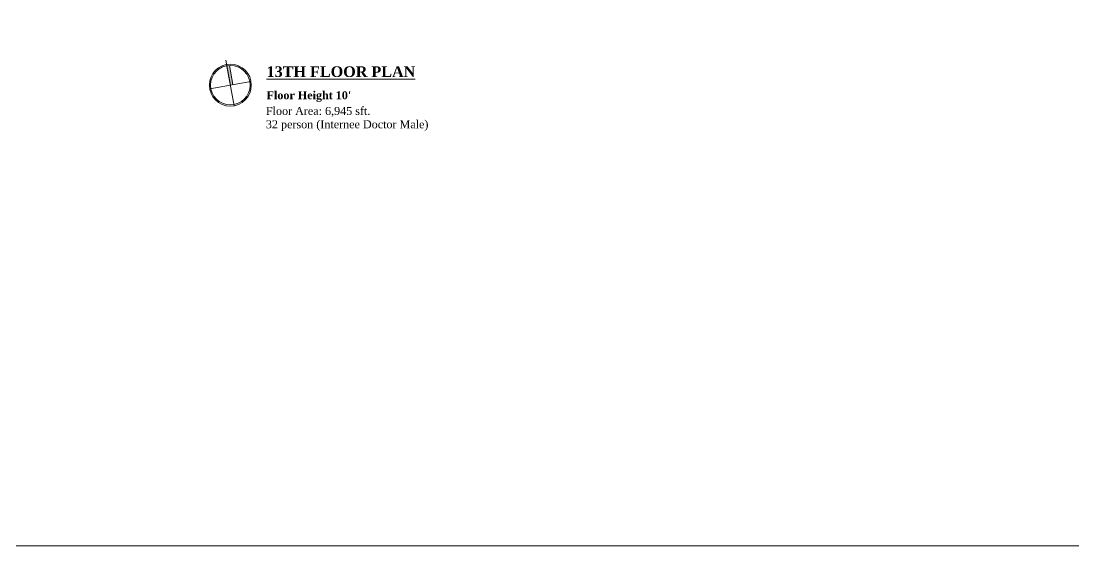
# Model space of a CAD drawing. Header units: feet. Extents: x 25261344 to 25389498, y 30010528 to 30074588.
# Drawn here: x 25382475 to 25384448, y 30071075 to 30072059 of the extents above; entities that cross this region are included whole.
import ezdxf

# ---------------------------------------------------------------- set-up
doc = ezdxf.new("R2010")
doc.units = ezdxf.units.FT
doc.header["$LTSCALE"] = 30
doc.header["$MEASUREMENT"] = 0
doc.layers.get('0').update_dxf_attribs({"lineweight": 5})
doc.layers.add('TITLE TEXT', color=7, linetype='Continuous', lineweight=18)
doc.styles.add('MtXpl_Times_New_Roma', font='timesbd.ttf')
doc.styles.get("Standard").update_dxf_attribs({"font": 'timesbd.ttf'})

msp = doc.modelspace()

# ---------------------------------------------------------------- hatches: boundary and pattern name
at = {"layer": 'TITLE TEXT'}
msp.add_hatch(color=256, dxfattribs=at).paths.add_polyline_path([(25382865.7, 30071976, 0.032487), (25382860.9, 30071975.5), (25382867.5, 30071939.1), (25382872.2, 30071940)])

# ---------------------------------------------------------------- linework, layer by layer
msp.add_lwpolyline([(25352085.2, 30073771.6), (25389498.3, 30073771.6), (25389498.3, 30071075.1), (25352085.2, 30071075.1)], close=True)
for p, q in [((25382867.5, 30071939.1), (25382859, 30071986)), ((25382874.5, 30071900.5), (25382860.5, 30071977.8)), ((25382872.2, 30071940), (25382865.7, 30071976.2)), ((25382828.9, 30071932.1), (25382906.2, 30071946.2))]:
    msp.add_line(p, q, dxfattribs=at)
for radius in [39.3, 37]:
    msp.add_circle((25382867.5, 30071939.1), radius, dxfattribs=at)

# ---------------------------------------------------------------- texts
at = {"layer": 'TITLE TEXT', "style": 'MtXpl_Times_New_Roma'}
for s, height, p in [('%%U13TH FLOOR PLAN', 20, (25382935.4, 30071954.4)), ("Floor Height 10'", 15, (25382935.4, 30071912.7))]:
    msp.add_text(s, height=height, dxfattribs=at).set_placement(p)
at = {"layer": 'TITLE TEXT', "insert": (25382922.8, 30071898.2), "char_height": 15, "width": 372.707, "attachment_point": 1}
msp.add_mtext('{\\fTimes New Roman|b0|i0|c0|p18;  Floor Area: 6,945 sft.\\P  32 person (Internee Doctor Male)}', dxfattribs=at)

doc.saveas('drawing.dxf')
